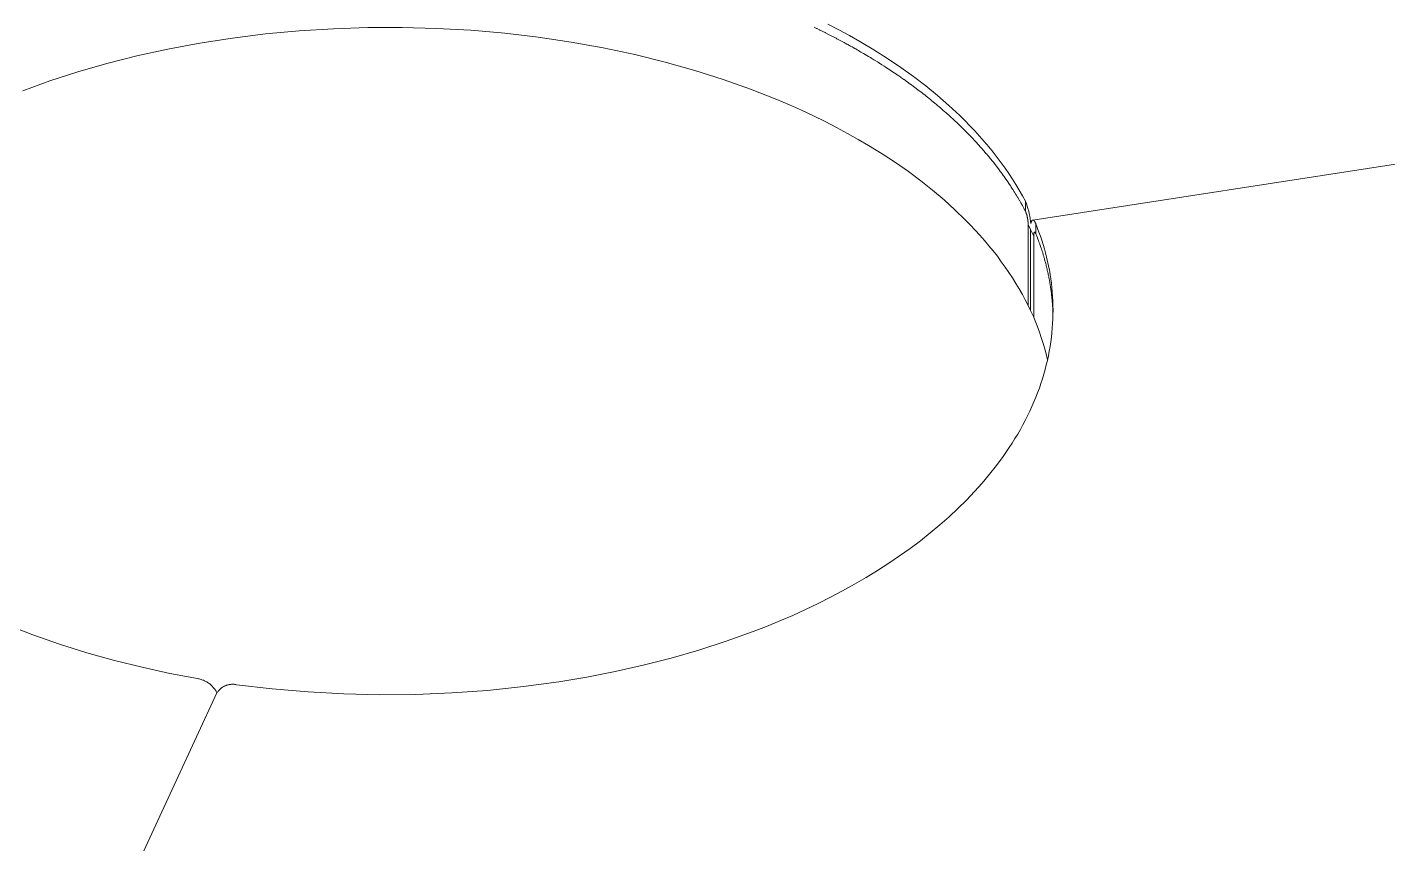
# Model space of a CAD drawing. Header units: millimetres. Extents: x -263 to 4879, y -277 to 2995.
# Drawn here: x 4068.3 to 4369.3, y 2458.8 to 2639.4 of the extents above; entities that cross this region are included whole.
import ezdxf

# ---------------------------------------------------------------- set-up
doc = ezdxf.new("R2010")
doc.units = ezdxf.units.MM
doc.layers.add('ZANO_R', color=7, linetype='Continuous', lineweight=0)

msp = doc.modelspace()

# ---------------------------------------------------------------- linework, layer by layer
at = {"layer": 'ZANO_R'}
for p, q in [((4245.43, 2640.12), (4247.86, 2638.86)), ((4106.49, 2635.9), (4113.7, 2637.02)), ((4113.7, 2637.02), (4121.05, 2637.94)), ((4121.05, 2637.94), (4128.51, 2638.63)), ((4128.51, 2638.63), (4136.05, 2639.11)), ((4136.05, 2639.11), (4143.65, 2639.36)), ((4143.65, 2639.36), (4151.27, 2639.39)), ((4151.27, 2639.39), (4158.88, 2639.18)), ((4158.88, 2639.18), (4166.45, 2638.75)), ((4166.45, 2638.75), (4173.95, 2638.1)), ((4173.95, 2638.1), (4181.36, 2637.23)), ((4181.36, 2637.23), (4188.63, 2636.15)), ((4242.93, 2639.17), (4242.38, 2639.44)), ((4242.93, 2639.17), (4243.03, 2639.12)), ((4243.56, 2638.86), (4243.03, 2639.12)), ((4243.56, 2638.86), (4243.67, 2638.81)), ((4244.18, 2638.56), (4243.67, 2638.81)), ((4244.18, 2638.56), (4244.3, 2638.5)), ((4244.81, 2638.24), (4244.3, 2638.5)), ((4244.81, 2638.24), (4244.93, 2638.18)), ((4245.43, 2637.93), (4244.93, 2638.18)), ((4245.43, 2637.93), (4245.56, 2637.86)), ((4246.04, 2637.62), (4245.56, 2637.86)), ((4246.04, 2637.62), (4246.19, 2637.54)), ((4246.65, 2637.3), (4246.19, 2637.54)), ((4246.65, 2637.3), (4246.8, 2637.22)), ((4247.26, 2636.99), (4246.8, 2637.22)), ((4247.26, 2636.99), (4247.42, 2636.9)), ((4247.86, 2636.67), (4247.42, 2636.9)), ((4247.86, 2638.86), (4250.22, 2637.58)), ((4247.86, 2636.67), (4248.03, 2636.58)), ((4248.45, 2636.35), (4248.03, 2636.58)), ((4250.22, 2637.58), (4252.51, 2636.28)), ((4092.58, 2633.08), (4099.44, 2634.59)), ((4099.44, 2634.59), (4106.49, 2635.9)), ((4188.63, 2636.15), (4195.76, 2634.86)), ((4195.76, 2634.86), (4202.71, 2633.38)), ((4248.45, 2636.35), (4248.63, 2636.26)), ((4249.05, 2636.03), (4248.63, 2636.26)), ((4249.05, 2636.03), (4249.23, 2635.93)), ((4249.63, 2635.71), (4249.23, 2635.93)), ((4249.63, 2635.71), (4249.83, 2635.6)), ((4250.22, 2635.39), (4249.83, 2635.6)), ((4250.22, 2635.39), (4250.42, 2635.28)), ((4250.8, 2635.07), (4250.42, 2635.28)), ((4250.8, 2635.07), (4251.01, 2634.95)), ((4251.37, 2634.74), (4251.01, 2634.95)), ((4251.37, 2634.74), (4251.59, 2634.62)), ((4251.94, 2634.42), (4251.59, 2634.62)), ((4251.94, 2634.42), (4252.17, 2634.29)), ((4252.51, 2634.09), (4252.17, 2634.29)), ((4252.51, 2636.28), (4255.62, 2634.42)), ((4252.51, 2634.09), (4252.75, 2633.95)), ((4253.3, 2633.63), (4252.75, 2633.95)), ((4253.3, 2633.63), (4253.32, 2633.62)), ((4254.07, 2633.17), (4253.32, 2633.62)), ((4255.62, 2634.42), (4258.63, 2632.51)), ((4079.49, 2629.55), (4085.92, 2631.4)), ((4085.92, 2631.4), (4092.58, 2633.08)), ((4202.71, 2633.38), (4209.47, 2631.71)), ((4209.47, 2631.71), (4216, 2629.88)), ((4254.07, 2633.17), (4254.44, 2632.95)), ((4254.85, 2632.71), (4254.44, 2632.95)), ((4254.85, 2632.71), (4255.18, 2632.5)), ((4255.62, 2632.24), (4255.18, 2632.5)), ((4255.62, 2632.24), (4255.92, 2632.05)), ((4256.38, 2631.77), (4255.92, 2632.05)), ((4256.38, 2631.77), (4256.65, 2631.6)), ((4257.14, 2631.29), (4256.65, 2631.6)), ((4257.14, 2631.29), (4257.37, 2631.14)), ((4257.89, 2630.81), (4257.37, 2631.14)), ((4257.89, 2630.81), (4258.09, 2630.68)), ((4258.63, 2630.33), (4258.09, 2630.68)), ((4258.63, 2632.51), (4261.55, 2630.54)), ((4261.55, 2630.54), (4264.38, 2628.51)), ((4067.36, 2625.4), (4073.3, 2627.55)), ((4073.3, 2627.55), (4079.49, 2629.55)), ((4216, 2629.88), (4222.3, 2627.88)), ((4222.3, 2627.88), (4228.34, 2625.73)), ((4258.63, 2630.33), (4258.8, 2630.21)), ((4259.37, 2629.84), (4258.8, 2630.21)), ((4259.37, 2629.84), (4259.51, 2629.75)), ((4260.1, 2629.35), (4259.51, 2629.75)), ((4260.1, 2629.35), (4260.21, 2629.27)), ((4260.83, 2628.85), (4260.21, 2629.27)), ((4260.83, 2628.85), (4260.91, 2628.8)), ((4261.55, 2628.36), (4260.91, 2628.8)), ((4261.55, 2628.36), (4261.6, 2628.32)), ((4262.27, 2627.85), (4261.6, 2628.32)), ((4262.27, 2627.85), (4262.29, 2627.84)), ((4262.98, 2627.35), (4262.29, 2627.84)), ((4264.38, 2628.51), (4267.09, 2626.44)), ((4228.34, 2625.73), (4234.12, 2623.46)), ((4262.98, 2627.35), (4263.64, 2626.87)), ((4263.68, 2626.84), (4263.64, 2626.87)), ((4263.68, 2626.84), (4264.31, 2626.38)), ((4264.38, 2626.33), (4264.31, 2626.38)), ((4264.38, 2626.33), (4264.97, 2625.88)), ((4265.06, 2625.81), (4264.97, 2625.88)), ((4265.06, 2625.81), (4265.63, 2625.39)), ((4265.75, 2625.3), (4265.63, 2625.39)), ((4265.75, 2625.3), (4266.28, 2624.89)), ((4266.42, 2624.78), (4266.28, 2624.89)), ((4266.42, 2624.78), (4266.92, 2624.39)), ((4267.09, 2626.44), (4269.7, 2624.31)), ((4234.12, 2623.46), (4236.91, 2622.27)), ((4236.91, 2622.27), (4239.63, 2621.06)), ((4267.09, 2624.25), (4266.92, 2624.39)), ((4267.09, 2624.25), (4267.56, 2623.88)), ((4267.76, 2623.72), (4267.56, 2623.88)), ((4267.76, 2623.72), (4268.19, 2623.37)), ((4268.41, 2623.19), (4268.19, 2623.37)), ((4268.41, 2623.19), (4268.82, 2622.86)), ((4269.06, 2622.66), (4268.82, 2622.86)), ((4269.06, 2622.66), (4269.44, 2622.35)), ((4269.7, 2622.12), (4269.44, 2622.35)), ((4269.7, 2624.31), (4272.2, 2622.13)), ((4269.7, 2622.12), (4270.05, 2621.83)), ((4270.34, 2621.58), (4270.05, 2621.83)), ((4270.34, 2621.58), (4270.66, 2621.31)), ((4272.2, 2622.13), (4274.59, 2619.91)), ((4239.63, 2621.06), (4242.28, 2619.82)), ((4242.28, 2619.82), (4244.86, 2618.56)), ((4244.86, 2618.56), (4247.36, 2617.27)), ((4270.97, 2621.04), (4270.66, 2621.31)), ((4270.97, 2621.04), (4271.26, 2620.79)), ((4271.59, 2620.49), (4271.26, 2620.79)), ((4271.59, 2620.49), (4271.85, 2620.26)), ((4272.2, 2619.95), (4271.85, 2620.26)), ((4272.2, 2619.95), (4272.44, 2619.74)), ((4272.81, 2619.39), (4272.44, 2619.74)), ((4272.81, 2619.39), (4273.01, 2619.21)), ((4273.41, 2618.84), (4273.01, 2619.21)), ((4273.41, 2618.84), (4273.59, 2618.67)), ((4274, 2618.28), (4273.59, 2618.67)), ((4274.59, 2619.91), (4275.73, 2618.78)), ((4275.73, 2618.78), (4276.85, 2617.65)), ((4290.76, 2596.79), (4445.91, 2620.65)), ((4247.36, 2617.27), (4249.79, 2615.96)), ((4249.79, 2615.96), (4252.16, 2614.63)), ((4274, 2618.28), (4274.15, 2618.14)), ((4274.59, 2617.72), (4274.15, 2618.14)), ((4274.59, 2617.72), (4274.71, 2617.6)), ((4275.16, 2617.16), (4274.71, 2617.6)), ((4275.16, 2617.16), (4275.27, 2617.06)), ((4275.73, 2616.6), (4275.27, 2617.06)), ((4275.73, 2616.6), (4275.81, 2616.52)), ((4276.29, 2616.03), (4275.81, 2616.52)), ((4276.29, 2616.03), (4276.35, 2615.97)), ((4276.85, 2615.46), (4276.35, 2615.97)), ((4276.85, 2617.65), (4277.93, 2616.5)), ((4276.85, 2615.46), (4276.88, 2615.43)), ((4277.4, 2614.89), (4276.88, 2615.43)), ((4277.93, 2616.5), (4278.99, 2615.35)), ((4252.16, 2614.63), (4254.44, 2613.29)), ((4257.46, 2611.42), (4254.44, 2613.29)), ((4277.4, 2614.89), (4277.41, 2614.88)), ((4277.93, 2614.32), (4277.41, 2614.88)), ((4277.93, 2614.32), (4278.43, 2613.78)), ((4278.47, 2613.74), (4278.43, 2613.78)), ((4278.47, 2613.74), (4278.94, 2613.22)), ((4278.99, 2613.16), (4278.94, 2613.22)), ((4278.99, 2615.35), (4280.01, 2614.18)), ((4278.99, 2613.16), (4279.43, 2612.66)), ((4279.51, 2612.58), (4279.43, 2612.66)), ((4279.51, 2612.58), (4279.92, 2612.1)), ((4280.01, 2614.18), (4281.01, 2613.01)), ((4281.01, 2613.01), (4281.97, 2611.83)), ((4260.39, 2609.49), (4257.46, 2611.42)), ((4263.23, 2607.51), (4260.39, 2609.49)), ((4280.01, 2612), (4279.92, 2612.1)), ((4280.01, 2612), (4280.4, 2611.54)), ((4280.51, 2611.41), (4280.4, 2611.54)), ((4280.51, 2611.41), (4280.88, 2610.98)), ((4281.01, 2610.83), (4280.88, 2610.98)), ((4281.01, 2610.83), (4281.35, 2610.41)), ((4281.49, 2610.24), (4281.35, 2610.41)), ((4281.49, 2610.24), (4281.81, 2609.85)), ((4281.97, 2609.65), (4281.81, 2609.85)), ((4281.97, 2611.83), (4282.89, 2610.65)), ((4281.97, 2609.65), (4282.26, 2609.28)), ((4282.89, 2610.65), (4283.79, 2609.45)), ((4283.79, 2609.45), (4284.65, 2608.25)), ((4265.96, 2605.47), (4263.23, 2607.51)), ((4282.43, 2609.06), (4282.26, 2609.28)), ((4282.43, 2609.06), (4282.7, 2608.71)), ((4282.89, 2608.46), (4282.7, 2608.71)), ((4282.89, 2608.46), (4283.14, 2608.14)), ((4283.34, 2607.87), (4283.14, 2608.14)), ((4283.34, 2607.87), (4283.57, 2607.56)), ((4283.79, 2607.27), (4283.57, 2607.56)), ((4283.79, 2607.27), (4283.99, 2606.99)), ((4284.22, 2606.67), (4283.99, 2606.99)), ((4284.22, 2606.67), (4284.41, 2606.41)), ((4284.65, 2606.07), (4284.41, 2606.41)), ((4284.65, 2608.25), (4285.48, 2607.05)), ((4285.48, 2607.05), (4286.28, 2605.84)), ((4268.59, 2603.38), (4265.96, 2605.47)), ((4271.12, 2601.24), (4268.59, 2603.38)), ((4284.65, 2606.07), (4284.81, 2605.84)), ((4285.07, 2605.47), (4284.81, 2605.84)), ((4285.07, 2605.47), (4285.21, 2605.26)), ((4285.48, 2604.86), (4285.21, 2605.26)), ((4285.48, 2604.86), (4285.61, 2604.68)), ((4285.88, 2604.26), (4285.61, 2604.68)), ((4285.88, 2604.26), (4285.99, 2604.09)), ((4286.28, 2603.65), (4285.99, 2604.09)), ((4286.28, 2605.84), (4287.04, 2604.62)), ((4286.28, 2603.65), (4286.37, 2603.51)), ((4286.66, 2603.04), (4286.37, 2603.51)), ((4287.04, 2604.62), (4287.77, 2603.4)), ((4287.77, 2603.4), (4288.47, 2602.17)), ((4273.53, 2599.06), (4271.12, 2601.24)), ((4286.66, 2603.04), (4286.74, 2602.93)), ((4287.04, 2602.43), (4286.74, 2602.93)), ((4287.04, 2602.43), (4287.1, 2602.34)), ((4287.41, 2601.82), (4287.1, 2602.34)), ((4287.41, 2601.82), (4287.45, 2601.76)), ((4287.77, 2601.21), (4287.45, 2601.76)), ((4287.77, 2601.21), (4287.8, 2601.17)), ((4288.13, 2600.6), (4287.8, 2601.17)), ((4288.13, 2600.6), (4288.14, 2600.58)), ((4288.47, 2599.99), (4288.14, 2600.58)), ((4288.47, 2602.17), (4289.13, 2600.94)), ((4289.13, 2600.94), (4289.13, 2598.76)), ((4289.13, 2600.94), (4289.34, 2600.41)), ((4289.34, 2600.41), (4289.53, 2599.87)), ((4275.83, 2596.84), (4273.53, 2599.06)), ((4288.47, 2599.99), (4288.79, 2599.4)), ((4288.81, 2599.37), (4288.79, 2599.4)), ((4288.81, 2599.37), (4289.11, 2598.81)), ((4289.13, 2598.76), (4289.11, 2598.81)), ((4289.23, 2598.5), (4289.13, 2598.76)), ((4289.2, 2598.61), (4289.29, 2598.36)), ((4289.33, 2598.24), (4289.23, 2598.5)), ((4289.29, 2598.36), (4289.37, 2598.11)), ((4289.41, 2597.98), (4289.33, 2598.24)), ((4289.37, 2598.11), (4289.45, 2597.85)), ((4289.48, 2597.72), (4289.41, 2597.98)), ((4289.45, 2597.85), (4289.51, 2597.59)), ((4289.55, 2597.45), (4289.48, 2597.72)), ((4289.51, 2597.59), (4289.57, 2597.33)), ((4289.53, 2599.87), (4289.7, 2599.33)), ((4289.61, 2597.19), (4289.55, 2597.45)), ((4289.57, 2597.33), (4289.62, 2597.07)), ((4289.7, 2599.33), (4289.85, 2598.78)), ((4289.85, 2598.78), (4289.99, 2598.23)), ((4289.99, 2598.23), (4290.1, 2597.68)), ((4290.1, 2597.68), (4290.2, 2597.12)), ((4276.93, 2595.71), (4275.83, 2596.84)), ((4278.01, 2594.58), (4276.93, 2595.71)), ((4279.05, 2593.43), (4278.01, 2594.58)), ((4289.66, 2596.92), (4289.61, 2597.19)), ((4289.62, 2597.07), (4289.66, 2596.81)), ((4289.7, 2596.65), (4289.66, 2596.92)), ((4289.66, 2596.81), (4289.69, 2596.55)), ((4289.69, 2596.55), (4289.72, 2596.28)), ((4289.73, 2596.37), (4289.7, 2596.65)), ((4289.72, 2596.28), (4289.73, 2596.02)), ((4289.75, 2596.1), (4289.73, 2596.37)), ((4289.73, 2596.02), (4289.74, 2595.75)), ((4289.74, 2595.75), (4289.74, 2577.91)), ((4289.76, 2595.83), (4289.75, 2596.1)), ((4290.28, 2594.72), (4289.76, 2595.83)), ((4289.76, 2595.83), (4289.76, 2577.91)), ((4290.2, 2597.12), (4290.28, 2596.55)), ((4290.28, 2596.55), (4290.35, 2595.99)), ((4290.97, 2593.23), (4290.28, 2594.72)), ((4290.28, 2594.72), (4290.28, 2576.8)), ((4290.35, 2595.99), (4290.36, 2596.08)), ((4290.36, 2596.08), (4290.38, 2596.16)), ((4290.38, 2596.16), (4290.4, 2596.25)), ((4290.4, 2596.25), (4290.41, 2596.29)), ((4290.41, 2596.29), (4290.42, 2596.33)), ((4290.42, 2596.33), (4290.43, 2596.37)), ((4290.43, 2596.37), (4290.44, 2596.4)), ((4290.44, 2596.4), (4290.45, 2596.44)), ((4290.45, 2596.44), (4290.47, 2596.47)), ((4290.47, 2596.47), (4290.48, 2596.5)), ((4290.48, 2596.5), (4290.49, 2596.54)), ((4290.49, 2596.54), (4290.5, 2596.55)), ((4290.5, 2596.55), (4290.51, 2596.57)), ((4290.51, 2596.57), (4290.52, 2596.58)), ((4290.52, 2596.58), (4290.53, 2596.6)), ((4290.53, 2596.6), (4290.54, 2596.62)), ((4290.54, 2596.62), (4290.55, 2596.63)), ((4290.55, 2596.64), (4290.56, 2596.65)), ((4290.55, 2596.63), (4290.55, 2596.64)), ((4290.56, 2596.66), (4290.57, 2596.67)), ((4290.56, 2596.65), (4290.56, 2596.66)), ((4290.57, 2596.67), (4290.58, 2596.68)), ((4290.58, 2596.69), (4290.59, 2596.7)), ((4290.58, 2596.68), (4290.58, 2596.69)), ((4290.59, 2596.7), (4290.6, 2596.71)), ((4290.6, 2596.71), (4290.61, 2596.71)), ((4290.61, 2596.71), (4290.61, 2596.72)), ((4290.61, 2596.72), (4290.62, 2596.72)), ((4290.62, 2596.72), (4290.62, 2596.73)), ((4290.62, 2596.73), (4290.63, 2596.73)), ((4290.63, 2596.73), (4290.64, 2596.74)), ((4290.63, 2596.73), (4290.63, 2596.73)), ((4290.64, 2596.74), (4290.65, 2596.75)), ((4290.64, 2596.74), (4290.64, 2596.74)), ((4290.65, 2596.75), (4290.65, 2596.75)), ((4290.65, 2596.75), (4290.66, 2596.75)), ((4290.66, 2596.75), (4290.66, 2596.76)), ((4290.66, 2596.76), (4290.66, 2596.76)), ((4290.66, 2596.76), (4290.67, 2596.76)), ((4290.67, 2596.76), (4290.68, 2596.77)), ((4290.67, 2596.76), (4290.67, 2596.76)), ((4290.68, 2596.77), (4290.68, 2596.77)), ((4290.68, 2596.77), (4290.69, 2596.77)), ((4290.69, 2596.77), (4290.69, 2596.77)), ((4290.69, 2596.77), (4290.7, 2596.77)), ((4290.7, 2596.77), (4290.7, 2596.78)), ((4290.7, 2596.78), (4290.71, 2596.78)), ((4290.71, 2596.78), (4290.71, 2596.78)), ((4290.71, 2596.78), (4290.71, 2596.78)), ((4290.71, 2596.78), (4290.72, 2596.78)), ((4290.72, 2596.78), (4290.72, 2596.78)), ((4290.72, 2596.78), (4290.73, 2596.78)), ((4290.73, 2596.78), (4290.74, 2596.79)), ((4290.73, 2596.78), (4290.73, 2596.78)), ((4290.74, 2596.79), (4290.74, 2596.79)), ((4290.74, 2596.79), (4290.75, 2596.79)), ((4290.75, 2596.79), (4290.75, 2596.79)), ((4290.75, 2596.79), (4290.76, 2596.79)), ((4290.76, 2596.79), (4290.76, 2596.79)), ((4290.76, 2596.79), (4290.77, 2596.79)), ((4290.77, 2596.79), (4290.77, 2596.79)), ((4290.77, 2596.79), (4290.78, 2596.79)), ((4290.78, 2596.79), (4290.78, 2596.79)), ((4290.78, 2596.79), (4290.79, 2596.79)), ((4290.79, 2596.79), (4290.79, 2596.79)), ((4290.79, 2596.79), (4290.8, 2596.79)), ((4290.8, 2596.79), (4290.8, 2596.79)), ((4290.8, 2596.79), (4290.81, 2596.78)), ((4290.81, 2596.78), (4290.81, 2596.78)), ((4290.81, 2596.78), (4290.82, 2596.78)), ((4290.82, 2596.78), (4290.82, 2596.78)), ((4290.82, 2596.78), (4290.83, 2596.78)), ((4290.83, 2596.78), (4290.83, 2596.78)), ((4290.83, 2596.78), (4290.84, 2596.78)), ((4290.84, 2596.78), (4290.84, 2596.78)), ((4290.84, 2596.78), (4290.85, 2596.77)), ((4290.85, 2596.77), (4290.85, 2596.77)), ((4290.85, 2596.77), (4290.85, 2596.77)), ((4290.85, 2596.77), (4290.86, 2596.77)), ((4290.86, 2596.77), (4290.87, 2596.77)), ((4290.87, 2596.77), (4290.87, 2596.76)), ((4290.87, 2596.76), (4290.88, 2596.76)), ((4290.88, 2596.76), (4290.88, 2596.76)), ((4290.88, 2596.76), (4290.89, 2596.75)), ((4290.89, 2596.75), (4290.9, 2596.75)), ((4290.9, 2596.75), (4290.91, 2596.74)), ((4290.91, 2596.74), (4290.92, 2596.73)), ((4290.92, 2596.73), (4290.93, 2596.73)), ((4290.93, 2596.73), (4290.94, 2596.72)), ((4290.94, 2596.72), (4290.95, 2596.71)), ((4290.95, 2596.71), (4290.96, 2596.7)), ((4290.96, 2596.7), (4290.97, 2596.69)), ((4290.97, 2596.69), (4290.98, 2596.69)), ((4290.98, 2596.69), (4290.99, 2596.68)), ((4290.99, 2596.68), (4291, 2596.67)), ((4291, 2596.67), (4291.02, 2596.65)), ((4291.02, 2596.65), (4291.04, 2596.63)), ((4291.04, 2596.63), (4291.06, 2596.61)), ((4291.06, 2596.61), (4291.08, 2596.59)), ((4291.08, 2596.59), (4291.09, 2596.57)), ((4291.09, 2596.57), (4291.12, 2596.53)), ((4291.12, 2596.53), (4291.15, 2596.5)), ((4291.15, 2596.5), (4291.17, 2596.46)), ((4291.17, 2596.46), (4291.19, 2596.43)), ((4291.19, 2596.43), (4291.21, 2596.39)), ((4291.21, 2596.39), (4291.24, 2596.36)), ((4291.24, 2596.36), (4291.28, 2596.29)), ((4291.28, 2596.29), (4291.32, 2596.2)), ((4291.32, 2596.2), (4291.36, 2596.12)), ((4291.36, 2596.12), (4291.4, 2596.04)), ((4291.4, 2596.04), (4291.44, 2595.95)), ((4291.44, 2593.77), (4291.44, 2595.95)), ((4291.44, 2595.95), (4292.13, 2594.14)), ((4280.06, 2592.28), (4279.05, 2593.43)), ((4281.05, 2591.12), (4280.06, 2592.28)), ((4290.97, 2593.51), (4290.96, 2593.43)), ((4290.96, 2593.43), (4290.96, 2593.27)), ((4290.96, 2593.1), (4290.97, 2593.26)), ((4290.96, 2575.26), (4290.96, 2593.1)), ((4290.98, 2593.71), (4290.97, 2593.65)), ((4290.97, 2593.65), (4290.97, 2593.59)), ((4290.97, 2593.59), (4290.97, 2593.51)), ((4290.97, 2593.42), (4290.98, 2593.49)), ((4290.97, 2593.34), (4290.97, 2593.42)), ((4290.97, 2593.26), (4290.97, 2593.34)), ((4290.99, 2593.82), (4290.98, 2593.77)), ((4290.98, 2593.77), (4290.98, 2593.71)), ((4290.98, 2593.55), (4290.99, 2593.62)), ((4290.98, 2593.49), (4290.98, 2593.55)), ((4291, 2593.87), (4290.99, 2593.82)), ((4290.99, 2593.62), (4291, 2593.69)), ((4291.01, 2593.92), (4291, 2593.89)), ((4291, 2593.89), (4291, 2593.87)), ((4291, 2593.69), (4291.01, 2593.74)), ((4291.02, 2593.96), (4291.01, 2593.94)), ((4291.01, 2593.94), (4291.01, 2593.92)), ((4291.01, 2593.74), (4291.02, 2593.76)), ((4291.03, 2593.98), (4291.02, 2593.96)), ((4291.02, 2593.79), (4291.03, 2593.81)), ((4291.02, 2593.76), (4291.02, 2593.79)), ((4291.04, 2594.01), (4291.03, 2593.98)), ((4291.03, 2593.84), (4291.04, 2593.86)), ((4291.03, 2593.81), (4291.03, 2593.84)), ((4291.05, 2594.04), (4291.04, 2594.03)), ((4291.04, 2594.03), (4291.04, 2594.02)), ((4291.04, 2594.02), (4291.04, 2594.01)), ((4291.04, 2593.86), (4291.05, 2593.88)), ((4291.06, 2594.05), (4291.05, 2594.05)), ((4291.05, 2594.05), (4291.05, 2594.04)), ((4291.05, 2593.9), (4291.06, 2593.92)), ((4291.05, 2593.88), (4291.05, 2593.9)), ((4291.07, 2594.08), (4291.06, 2594.07)), ((4291.06, 2594.07), (4291.06, 2594.06)), ((4291.06, 2594.06), (4291.06, 2594.05)), ((4291.06, 2593.93), (4291.07, 2593.94)), ((4291.06, 2593.92), (4291.06, 2593.93)), ((4291.08, 2594.09), (4291.07, 2594.09)), ((4291.07, 2594.09), (4291.07, 2594.08)), ((4291.07, 2594.08), (4291.07, 2594.08)), ((4291.07, 2593.95), (4291.08, 2593.96)), ((4291.07, 2593.94), (4291.07, 2593.95)), ((4291.09, 2594.1), (4291.08, 2594.1)), ((4291.08, 2594.1), (4291.08, 2594.1)), ((4291.08, 2594.1), (4291.08, 2594.09)), ((4291.08, 2593.97), (4291.09, 2593.98)), ((4291.08, 2593.96), (4291.08, 2593.97)), ((4291.08, 2593.97), (4291.08, 2593.97)), ((4291.1, 2594.11), (4291.09, 2594.11)), ((4291.09, 2594.11), (4291.09, 2594.11)), ((4291.09, 2594.11), (4291.09, 2594.11)), ((4291.09, 2594.11), (4291.09, 2594.1)), ((4291.09, 2593.98), (4291.09, 2593.99)), ((4291.09, 2593.99), (4291.1, 2593.99)), ((4291.11, 2594.12), (4291.1, 2594.12)), ((4291.1, 2594.12), (4291.1, 2594.12)), ((4291.1, 2594.12), (4291.1, 2594.12)), ((4291.1, 2594.12), (4291.1, 2594.12)), ((4291.1, 2594.12), (4291.1, 2594.11)), ((4291.1, 2594), (4291.11, 2594.01)), ((4291.1, 2593.99), (4291.1, 2594)), ((4291.12, 2594.13), (4291.11, 2594.13)), ((4291.11, 2594.13), (4291.11, 2594.13)), ((4291.11, 2594.13), (4291.11, 2594.13)), ((4291.11, 2594.13), (4291.11, 2594.12)), ((4291.11, 2594.12), (4291.11, 2594.12)), ((4291.11, 2594.01), (4291.11, 2594.02)), ((4291.11, 2594.02), (4291.12, 2594.02)), ((4291.11, 2594.01), (4291.11, 2594.01)), ((4291.11, 2594.01), (4291.11, 2594.01)), ((4291.13, 2594.14), (4291.12, 2594.13)), ((4291.12, 2594.13), (4291.12, 2594.13)), ((4291.12, 2594.13), (4291.12, 2594.13)), ((4291.12, 2594.13), (4291.12, 2594.13)), ((4291.12, 2594.13), (4291.12, 2594.13)), ((4291.12, 2594.02), (4291.12, 2594.03)), ((4291.12, 2594.03), (4291.12, 2594.03)), ((4291.12, 2594.03), (4291.13, 2594.03)), ((4291.12, 2594.02), (4291.12, 2594.02)), ((4291.14, 2594.14), (4291.13, 2594.14)), ((4291.13, 2594.14), (4291.13, 2594.14)), ((4291.13, 2594.14), (4291.13, 2594.14)), ((4291.13, 2594.14), (4291.13, 2594.14)), ((4291.13, 2594.14), (4291.13, 2594.14)), ((4291.13, 2594.14), (4291.13, 2594.14)), ((4291.13, 2594.14), (4291.13, 2594.14)), ((4291.13, 2594.14), (4291.13, 2594.14)), ((4291.13, 2594.03), (4291.13, 2594.04)), ((4291.13, 2594.04), (4291.14, 2594.04)), ((4291.13, 2594.03), (4291.13, 2594.03)), ((4291.13, 2594.03), (4291.13, 2594.03)), ((4291.15, 2594.14), (4291.14, 2594.14)), ((4291.14, 2594.14), (4291.14, 2594.14)), ((4291.14, 2594.14), (4291.14, 2594.14)), ((4291.14, 2594.14), (4291.14, 2594.14)), ((4291.14, 2594.14), (4291.14, 2594.14)), ((4291.14, 2594.14), (4291.14, 2594.14)), ((4291.14, 2594.04), (4291.15, 2594.05)), ((4291.14, 2594.04), (4291.14, 2594.04)), ((4291.14, 2594.04), (4291.14, 2594.04)), ((4291.14, 2594.04), (4291.14, 2594.04)), ((4291.14, 2594.04), (4291.14, 2594.04)), ((4291.16, 2594.14), (4291.15, 2594.14)), ((4291.15, 2594.14), (4291.15, 2594.14)), ((4291.15, 2594.14), (4291.15, 2594.14)), ((4291.15, 2594.14), (4291.15, 2594.14)), ((4291.15, 2594.05), (4291.15, 2594.05)), ((4291.15, 2594.05), (4291.15, 2594.05)), ((4291.15, 2594.05), (4291.15, 2594.05)), ((4291.15, 2594.05), (4291.16, 2594.05)), ((4291.17, 2594.14), (4291.16, 2594.14)), ((4291.16, 2594.14), (4291.16, 2594.14)), ((4291.16, 2594.14), (4291.16, 2594.14)), ((4291.16, 2594.14), (4291.16, 2594.14)), ((4291.16, 2594.05), (4291.16, 2594.05)), ((4291.16, 2594.05), (4291.16, 2594.05)), ((4291.16, 2594.05), (4291.16, 2594.05)), ((4291.16, 2594.05), (4291.17, 2594.05)), ((4291.18, 2594.14), (4291.17, 2594.14)), ((4291.17, 2594.14), (4291.17, 2594.14)), ((4291.17, 2594.14), (4291.17, 2594.14)), ((4291.17, 2594.14), (4291.17, 2594.14)), ((4291.17, 2594.05), (4291.17, 2594.06)), ((4291.17, 2594.06), (4291.17, 2594.06)), ((4291.17, 2594.06), (4291.17, 2594.06)), ((4291.17, 2594.06), (4291.18, 2594.06)), ((4291.19, 2594.14), (4291.18, 2594.14)), ((4291.18, 2594.14), (4291.18, 2594.14)), ((4291.18, 2594.14), (4291.18, 2594.14)), ((4291.18, 2594.06), (4291.18, 2594.06)), ((4291.18, 2594.06), (4291.18, 2594.06)), ((4291.18, 2594.06), (4291.18, 2594.06)), ((4291.18, 2594.06), (4291.18, 2594.06)), ((4291.18, 2594.06), (4291.19, 2594.06)), ((4291.19, 2594.13), (4291.19, 2594.14)), ((4291.19, 2594.14), (4291.19, 2594.14)), ((4291.2, 2594.13), (4291.19, 2594.13)), ((4291.19, 2594.06), (4291.19, 2594.06)), ((4291.19, 2594.06), (4291.19, 2594.06)), ((4291.19, 2594.06), (4291.19, 2594.06)), ((4291.19, 2594.06), (4291.2, 2594.06)), ((4291.21, 2594.13), (4291.2, 2594.13)), ((4291.2, 2594.13), (4291.2, 2594.13)), ((4291.2, 2594.13), (4291.2, 2594.13)), ((4291.2, 2594.13), (4291.2, 2594.13)), ((4291.2, 2594.06), (4291.27, 2594.07)), ((4291.2, 2594.06), (4291.2, 2594.06)), ((4291.2, 2594.06), (4291.2, 2594.06)), ((4291.2, 2594.06), (4291.2, 2594.06)), ((4291.2, 2594.06), (4291.21, 2594.06)), ((4291.21, 2594.12), (4291.21, 2594.13)), ((4291.21, 2594.13), (4291.21, 2594.13)), ((4291.22, 2594.12), (4291.21, 2594.12)), ((4291.21, 2594.06), (4291.21, 2594.06)), ((4291.21, 2594.06), (4291.21, 2594.06)), ((4291.21, 2594.06), (4291.21, 2594.06)), ((4291.21, 2594.06), (4291.22, 2594.05)), ((4291.23, 2594.11), (4291.22, 2594.12)), ((4291.22, 2594.12), (4291.22, 2594.12)), ((4291.22, 2594.12), (4291.22, 2594.12)), ((4291.22, 2594.12), (4291.22, 2594.12)), ((4291.22, 2594.05), (4291.22, 2594.05)), ((4291.22, 2594.05), (4291.22, 2594.05)), ((4291.22, 2594.05), (4291.22, 2594.05)), ((4291.22, 2594.05), (4291.23, 2594.05)), ((4291.24, 2594.1), (4291.23, 2594.11)), ((4291.23, 2594.11), (4291.23, 2594.11)), ((4291.23, 2594.05), (4291.23, 2594.05)), ((4291.23, 2594.05), (4291.23, 2594.05)), ((4291.23, 2594.05), (4291.24, 2594.05)), ((4291.25, 2594.1), (4291.24, 2594.1)), ((4291.24, 2594.1), (4291.24, 2594.1)), ((4291.24, 2594.05), (4291.24, 2594.05)), ((4291.24, 2594.05), (4291.24, 2594.04)), ((4291.24, 2594.04), (4291.24, 2594.04)), ((4291.24, 2594.04), (4291.25, 2594.04)), ((4291.25, 2594.09), (4291.25, 2594.1)), ((4291.26, 2594.09), (4291.25, 2594.09)), ((4291.25, 2594.04), (4291.25, 2594.04)), ((4291.25, 2594.04), (4291.25, 2594.04)), ((4291.25, 2594.04), (4291.25, 2594.04)), ((4291.25, 2594.04), (4291.26, 2594.03)), ((4291.26, 2594.08), (4291.26, 2594.09)), ((4291.27, 2594.07), (4291.26, 2594.08)), ((4291.26, 2594.03), (4291.26, 2594.03)), ((4291.26, 2594.03), (4291.27, 2594.03)), ((4291.28, 2594.06), (4291.27, 2594.07)), ((4291.27, 2594.03), (4291.27, 2594.02)), ((4291.27, 2594.02), (4291.28, 2594.02)), ((4291.28, 2594.05), (4291.28, 2594.06)), ((4291.29, 2594.05), (4291.28, 2594.05)), ((4291.28, 2594.02), (4291.29, 2594.01)), ((4291.3, 2594.04), (4291.29, 2594.05)), ((4291.29, 2594.01), (4291.29, 2594)), ((4291.29, 2594), (4291.3, 2594)), ((4291.31, 2594.02), (4291.3, 2594.04)), ((4291.3, 2594), (4291.3, 2593.99)), ((4291.3, 2593.99), (4291.31, 2593.99)), ((4291.32, 2594), (4291.31, 2594.02)), ((4291.31, 2593.99), (4291.31, 2593.98)), ((4291.31, 2593.98), (4291.32, 2593.97)), ((4291.33, 2593.99), (4291.32, 2594)), ((4291.32, 2593.97), (4291.33, 2593.96)), ((4291.34, 2593.97), (4291.33, 2593.99)), ((4291.33, 2593.96), (4291.33, 2593.95)), ((4291.33, 2593.95), (4291.34, 2593.95)), ((4291.35, 2593.95), (4291.34, 2593.97)), ((4291.34, 2593.95), (4291.35, 2593.93)), ((4291.38, 2593.91), (4291.35, 2593.95)), ((4291.35, 2593.93), (4291.36, 2593.91)), ((4291.36, 2593.91), (4291.38, 2593.89)), ((4291.4, 2593.86), (4291.38, 2593.91)), ((4291.38, 2593.89), (4291.39, 2593.87)), ((4291.39, 2593.87), (4291.4, 2593.84)), ((4291.42, 2593.82), (4291.4, 2593.86)), ((4291.4, 2593.84), (4291.41, 2593.82)), ((4291.41, 2593.82), (4291.43, 2593.78)), ((4291.44, 2593.77), (4291.42, 2593.82)), ((4291.43, 2593.78), (4291.46, 2593.73)), ((4291.62, 2593.32), (4291.44, 2593.77)), ((4291.62, 2593.32), (4291.66, 2593.21)), ((4291.79, 2592.87), (4291.66, 2593.21)), ((4291.79, 2592.87), (4291.83, 2592.76)), ((4291.96, 2592.41), (4291.83, 2592.76)), ((4291.96, 2592.41), (4292.01, 2592.3)), ((4292.13, 2591.96), (4292.01, 2592.3)), ((4292.13, 2594.14), (4292.45, 2593.23)), ((4292.13, 2591.96), (4292.17, 2591.84)), ((4292.29, 2591.5), (4292.17, 2591.84)), ((4292.29, 2591.5), (4292.34, 2591.38)), ((4292.45, 2591.04), (4292.34, 2591.38)), ((4292.45, 2593.23), (4292.76, 2592.31)), ((4292.76, 2592.31), (4293.05, 2591.38)), ((4293.05, 2591.38), (4293.32, 2590.45)), ((4282, 2589.95), (4281.05, 2591.12)), ((4282.92, 2588.77), (4282, 2589.95)), ((4283.8, 2587.58), (4282.92, 2588.77)), ((4292.45, 2591.04), (4292.5, 2590.92)), ((4292.61, 2590.58), (4292.5, 2590.92)), ((4292.61, 2590.58), (4292.65, 2590.45)), ((4292.76, 2590.12), (4292.65, 2590.45)), ((4292.76, 2590.12), (4292.8, 2589.99)), ((4292.91, 2589.66), (4292.8, 2589.99)), ((4292.91, 2589.66), (4292.95, 2589.52)), ((4293.05, 2589.2), (4292.95, 2589.52)), ((4293.05, 2589.2), (4293.09, 2589.05)), ((4293.19, 2588.73), (4293.09, 2589.05)), ((4293.19, 2588.73), (4293.23, 2588.58)), ((4293.32, 2588.26), (4293.23, 2588.58)), ((4293.32, 2590.45), (4293.58, 2589.51)), ((4293.58, 2589.51), (4293.81, 2588.57)), ((4293.81, 2588.57), (4294.03, 2587.62)), ((4284.66, 2586.39), (4283.8, 2587.58)), ((4285.48, 2585.2), (4284.66, 2586.39)), ((4293.32, 2588.26), (4293.36, 2588.11)), ((4293.45, 2587.79), (4293.36, 2588.11)), ((4293.45, 2587.79), (4293.49, 2587.64)), ((4293.56, 2587.38), (4293.49, 2587.64)), ((4293.56, 2587.38), (4293.62, 2587.16)), ((4293.7, 2586.85), (4293.62, 2587.16)), ((4293.7, 2586.85), (4293.74, 2586.69)), ((4293.81, 2586.38), (4293.74, 2586.69)), ((4293.81, 2586.38), (4293.85, 2586.21)), ((4293.93, 2585.91), (4293.85, 2586.21)), ((4293.93, 2585.91), (4293.97, 2585.73)), ((4294.03, 2585.43), (4293.97, 2585.73)), ((4294.03, 2587.62), (4294.24, 2586.67)), ((4294.03, 2585.43), (4294.07, 2585.25)), ((4294.24, 2586.67), (4294.42, 2585.71)), ((4294.42, 2585.71), (4294.59, 2584.74)), ((4286.27, 2583.99), (4285.48, 2585.2)), ((4287.03, 2582.78), (4286.27, 2583.99)), ((4287.76, 2581.57), (4287.03, 2582.78)), ((4294.14, 2584.96), (4294.07, 2585.25)), ((4294.14, 2584.96), (4294.18, 2584.77)), ((4294.24, 2584.48), (4294.18, 2584.77)), ((4294.24, 2584.48), (4294.28, 2584.29)), ((4294.33, 2584), (4294.28, 2584.29)), ((4294.33, 2584), (4294.37, 2583.81)), ((4294.42, 2583.52), (4294.37, 2583.81)), ((4294.42, 2583.52), (4294.46, 2583.32)), ((4294.51, 2583.04), (4294.46, 2583.32)), ((4294.51, 2583.04), (4294.54, 2582.84)), ((4294.59, 2582.56), (4294.54, 2582.84)), ((4294.59, 2584.74), (4294.74, 2583.78)), ((4294.59, 2582.56), (4294.62, 2582.35)), ((4294.67, 2582.08), (4294.62, 2582.35)), ((4294.74, 2583.78), (4294.87, 2582.8)), ((4294.87, 2582.8), (4294.98, 2581.83)), ((4288.45, 2580.35), (4287.76, 2581.57)), ((4289.11, 2579.13), (4288.45, 2580.35)), ((4294.67, 2582.08), (4294.7, 2581.86)), ((4294.74, 2581.59), (4294.7, 2581.86)), ((4294.74, 2581.59), (4294.77, 2581.37)), ((4294.8, 2581.11), (4294.77, 2581.37)), ((4294.8, 2581.11), (4294.83, 2580.88)), ((4294.87, 2580.62), (4294.83, 2580.88)), ((4294.87, 2580.62), (4294.89, 2580.39)), ((4294.92, 2580.13), (4294.89, 2580.39)), ((4294.92, 2580.13), (4294.95, 2579.9)), ((4294.98, 2579.64), (4294.95, 2579.9)), ((4294.98, 2581.83), (4295.07, 2580.85)), ((4294.98, 2579.64), (4295, 2579.4)), ((4295.02, 2579.15), (4295, 2579.4)), ((4295.07, 2580.85), (4295.14, 2579.86)), ((4295.14, 2579.86), (4295.19, 2578.87)), ((4289.74, 2577.91), (4289.11, 2579.13)), ((4289.74, 2577.91), (4289.76, 2577.91)), ((4289.76, 2577.91), (4290.28, 2576.8)), ((4290.28, 2576.8), (4290.96, 2575.31)), ((4295.02, 2579.15), (4295.05, 2578.91)), ((4295.06, 2578.73), (4295.05, 2578.91)), ((4295.06, 2578.73), (4295.09, 2578.41)), ((4295.11, 2578.17), (4295.09, 2578.41)), ((4295.11, 2578.17), (4295.12, 2577.91)), ((4295.14, 2577.68), (4295.12, 2577.91)), ((4295.14, 2577.68), (4295.16, 2577.42)), ((4295.17, 2577.18), (4295.16, 2577.42)), ((4295.17, 2577.18), (4295.18, 2576.92)), ((4295.19, 2576.69), (4295.18, 2576.92)), ((4295.19, 2578.87), (4295.22, 2577.88)), ((4295.19, 2576.69), (4295.2, 2576.42)), ((4295.21, 2576.19), (4295.2, 2576.42)), ((4295.22, 2577.88), (4295.24, 2576.89)), ((4295.24, 2576.89), (4295.23, 2575.89)), ((4290.96, 2575.26), (4291.59, 2573.73)), ((4291.59, 2573.73), (4292.17, 2572.19)), ((4295.15, 2573.88), (4295.08, 2572.87)), ((4295.2, 2574.88), (4295.15, 2573.88)), ((4295.23, 2575.89), (4295.2, 2574.88)), ((4295.21, 2576.19), (4295.22, 2575.92)), ((4295.22, 2575.7), (4295.22, 2575.92)), ((4292.17, 2572.19), (4292.7, 2570.62)), ((4292.7, 2570.62), (4293.19, 2569.05)), ((4294.88, 2570.85), (4294.74, 2569.84)), ((4294.99, 2571.86), (4294.88, 2570.85)), ((4295.08, 2572.87), (4294.99, 2571.86)), ((4293.19, 2569.05), (4293.63, 2567.46)), ((4293.63, 2567.46), (4294.02, 2565.85)), ((4294.41, 2567.8), (4294.21, 2566.78)), ((4294.59, 2568.82), (4294.41, 2567.8)), ((4294.74, 2569.84), (4294.59, 2568.82)), ((4293.75, 2564.74), (4293.49, 2563.72)), ((4293.99, 2565.76), (4293.75, 2564.74)), ((4294.21, 2566.78), (4293.99, 2565.76)), ((4292.89, 2561.67), (4292.56, 2560.65)), ((4293.2, 2562.69), (4292.89, 2561.67)), ((4293.49, 2563.72), (4293.2, 2562.69)), ((4291.83, 2558.6), (4291.43, 2557.58)), ((4292.21, 2559.63), (4291.83, 2558.6)), ((4292.56, 2560.65), (4292.21, 2559.63)), ((4290.57, 2555.54), (4290.1, 2554.52)), ((4291.01, 2556.56), (4290.57, 2555.54)), ((4291.43, 2557.58), (4291.01, 2556.56)), ((4289.1, 2552.49), (4288.56, 2551.48)), ((4289.61, 2553.51), (4289.1, 2552.49)), ((4290.1, 2554.52), (4289.61, 2553.51)), ((4287.43, 2549.46), (4286.82, 2548.46)), ((4288.01, 2550.47), (4287.43, 2549.46)), ((4288.56, 2551.48), (4288.01, 2550.47)), ((4285.55, 2546.46), (4284.19, 2544.47)), ((4286.2, 2547.46), (4285.55, 2546.46)), ((4286.82, 2548.46), (4286.2, 2547.46)), ((4284.19, 2544.47), (4282.74, 2542.51)), ((4281.2, 2540.56), (4279.57, 2538.63)), ((4282.74, 2542.51), (4281.2, 2540.56)), ((4279.57, 2538.63), (4277.86, 2536.72)), ((4276.06, 2534.84), (4274.19, 2532.99)), ((4277.86, 2536.72), (4276.06, 2534.84)), ((4272.23, 2531.16), (4270.19, 2529.36)), ((4274.19, 2532.99), (4272.23, 2531.16)), ((4270.19, 2529.36), (4268.08, 2527.59)), ((4265.89, 2525.86), (4263.63, 2524.16)), ((4268.08, 2527.59), (4265.89, 2525.86)), ((4261.3, 2522.5), (4258.9, 2520.88)), ((4263.63, 2524.16), (4261.3, 2522.5)), ((4256.44, 2519.29), (4253.92, 2517.74)), ((4258.9, 2520.88), (4256.44, 2519.29)), ((4251.34, 2516.24), (4248.7, 2514.77)), ((4253.92, 2517.74), (4251.34, 2516.24)), ((4246.01, 2513.35), (4243.27, 2511.98)), ((4248.7, 2514.77), (4246.01, 2513.35)), ((4240.48, 2510.65), (4237.65, 2509.36)), ((4243.27, 2511.98), (4240.48, 2510.65)), ((4069.55, 2505.08), (4063.72, 2507.36)), ((4234.78, 2508.12), (4231.87, 2506.93)), ((4237.65, 2509.36), (4234.78, 2508.12)), ((4075.49, 2503), (4069.55, 2505.08)), ((4228.93, 2505.78), (4222.96, 2503.63)), ((4231.87, 2506.93), (4228.93, 2505.78)), ((4081.52, 2501.1), (4075.49, 2503)), ((4087.61, 2499.39), (4081.52, 2501.1)), ((4216.89, 2501.67), (4210.75, 2499.9)), ((4222.96, 2503.63), (4216.89, 2501.67)), ((4093.73, 2497.87), (4087.61, 2499.39)), ((4204.57, 2498.32), (4198.36, 2496.92)), ((4210.75, 2499.9), (4204.57, 2498.32)), ((4099.86, 2496.53), (4093.73, 2497.87)), ((4105.99, 2495.36), (4099.86, 2496.53)), ((4106.19, 2495.33), (4105.99, 2495.36)), ((4106.38, 2495.29), (4106.19, 2495.33)), ((4106.58, 2495.24), (4106.38, 2495.29)), ((4106.77, 2495.19), (4106.58, 2495.24)), ((4106.96, 2495.13), (4106.77, 2495.19)), ((4107.14, 2495.06), (4106.96, 2495.13)), ((4107.33, 2494.99), (4107.14, 2495.06)), ((4192.14, 2495.7), (4185.94, 2494.67)), ((4198.36, 2496.92), (4192.14, 2495.7)), ((4110.29, 2492.19), (4101.28, 2472.76)), ((4107.51, 2494.91), (4107.33, 2494.99)), ((4107.69, 2494.83), (4107.51, 2494.91)), ((4107.87, 2494.73), (4107.69, 2494.83)), ((4108.04, 2494.64), (4107.87, 2494.73)), ((4108.21, 2494.53), (4108.04, 2494.64)), ((4108.37, 2494.42), (4108.21, 2494.53)), ((4108.54, 2494.31), (4108.37, 2494.42)), ((4108.69, 2494.19), (4108.54, 2494.31)), ((4108.85, 2494.06), (4108.69, 2494.19)), ((4109, 2493.93), (4108.85, 2494.06)), ((4109.14, 2493.79), (4109, 2493.93)), ((4109.28, 2493.65), (4109.14, 2493.79)), ((4109.41, 2493.51), (4109.28, 2493.65)), ((4109.54, 2493.36), (4109.41, 2493.51)), ((4109.67, 2493.2), (4109.54, 2493.36)), ((4109.79, 2493.04), (4109.67, 2493.2)), ((4109.9, 2492.88), (4109.79, 2493.04)), ((4110.01, 2492.71), (4109.9, 2492.88)), ((4110.11, 2492.54), (4110.01, 2492.71)), ((4110.2, 2492.37), (4110.11, 2492.54)), ((4110.29, 2492.19), (4110.2, 2492.37)), ((4110.37, 2492.31), (4110.29, 2492.19)), ((4110.45, 2492.42), (4110.37, 2492.31)), ((4110.53, 2492.53), (4110.45, 2492.42)), ((4110.62, 2492.64), (4110.53, 2492.53)), ((4110.71, 2492.75), (4110.62, 2492.64)), ((4110.8, 2492.85), (4110.71, 2492.75)), ((4110.9, 2492.95), (4110.8, 2492.85)), ((4111, 2493.05), (4110.9, 2492.95)), ((4111.11, 2493.14), (4111, 2493.05)), ((4111.21, 2493.23), (4111.11, 2493.14)), ((4111.32, 2493.31), (4111.21, 2493.23)), ((4111.44, 2493.39), (4111.32, 2493.31)), ((4111.55, 2493.47), (4111.44, 2493.39)), ((4111.67, 2493.55), (4111.55, 2493.47)), ((4111.79, 2493.62), (4111.67, 2493.55)), ((4111.92, 2493.68), (4111.79, 2493.62)), ((4112.04, 2493.74), (4111.92, 2493.68)), ((4112.17, 2493.8), (4112.04, 2493.74)), ((4112.3, 2493.85), (4112.17, 2493.8)), ((4112.43, 2493.9), (4112.3, 2493.85)), ((4112.56, 2493.94), (4112.43, 2493.9)), ((4112.7, 2493.98), (4112.56, 2493.94)), ((4112.83, 2494.01), (4112.7, 2493.98)), ((4112.97, 2494.04), (4112.83, 2494.01)), ((4113.1, 2494.07), (4112.97, 2494.04)), ((4113.24, 2494.09), (4113.1, 2494.07)), ((4113.38, 2494.1), (4113.24, 2494.09)), ((4113.52, 2494.11), (4113.38, 2494.1)), ((4113.66, 2494.12), (4113.52, 2494.11)), ((4113.8, 2494.12), (4113.66, 2494.12)), ((4113.94, 2494.12), (4113.8, 2494.12)), ((4114.08, 2494.11), (4113.94, 2494.12)), ((4114.22, 2494.09), (4114.08, 2494.11)), ((4114.35, 2494.07), (4114.22, 2494.09)), ((4114.49, 2494.05), (4114.35, 2494.07)), ((4114.63, 2494.02), (4114.49, 2494.05)), ((4122.52, 2493.1), (4114.63, 2494.02)), ((4130.45, 2492.42), (4122.52, 2493.1)), ((4138.38, 2491.99), (4130.45, 2492.42)), ((4162.23, 2492.2), (4154.28, 2491.88)), ((4170.16, 2492.77), (4162.23, 2492.2)), ((4178.07, 2493.6), (4170.16, 2492.77)), ((4185.94, 2494.67), (4178.07, 2493.6)), ((4146.33, 2491.81), (4138.38, 2491.99)), ((4154.28, 2491.88), (4146.33, 2491.81)), ((4068.7, 2402.6), (4101.28, 2472.76))]:
    msp.add_line(p, q, dxfattribs=at)

doc.saveas('drawing.dxf')
